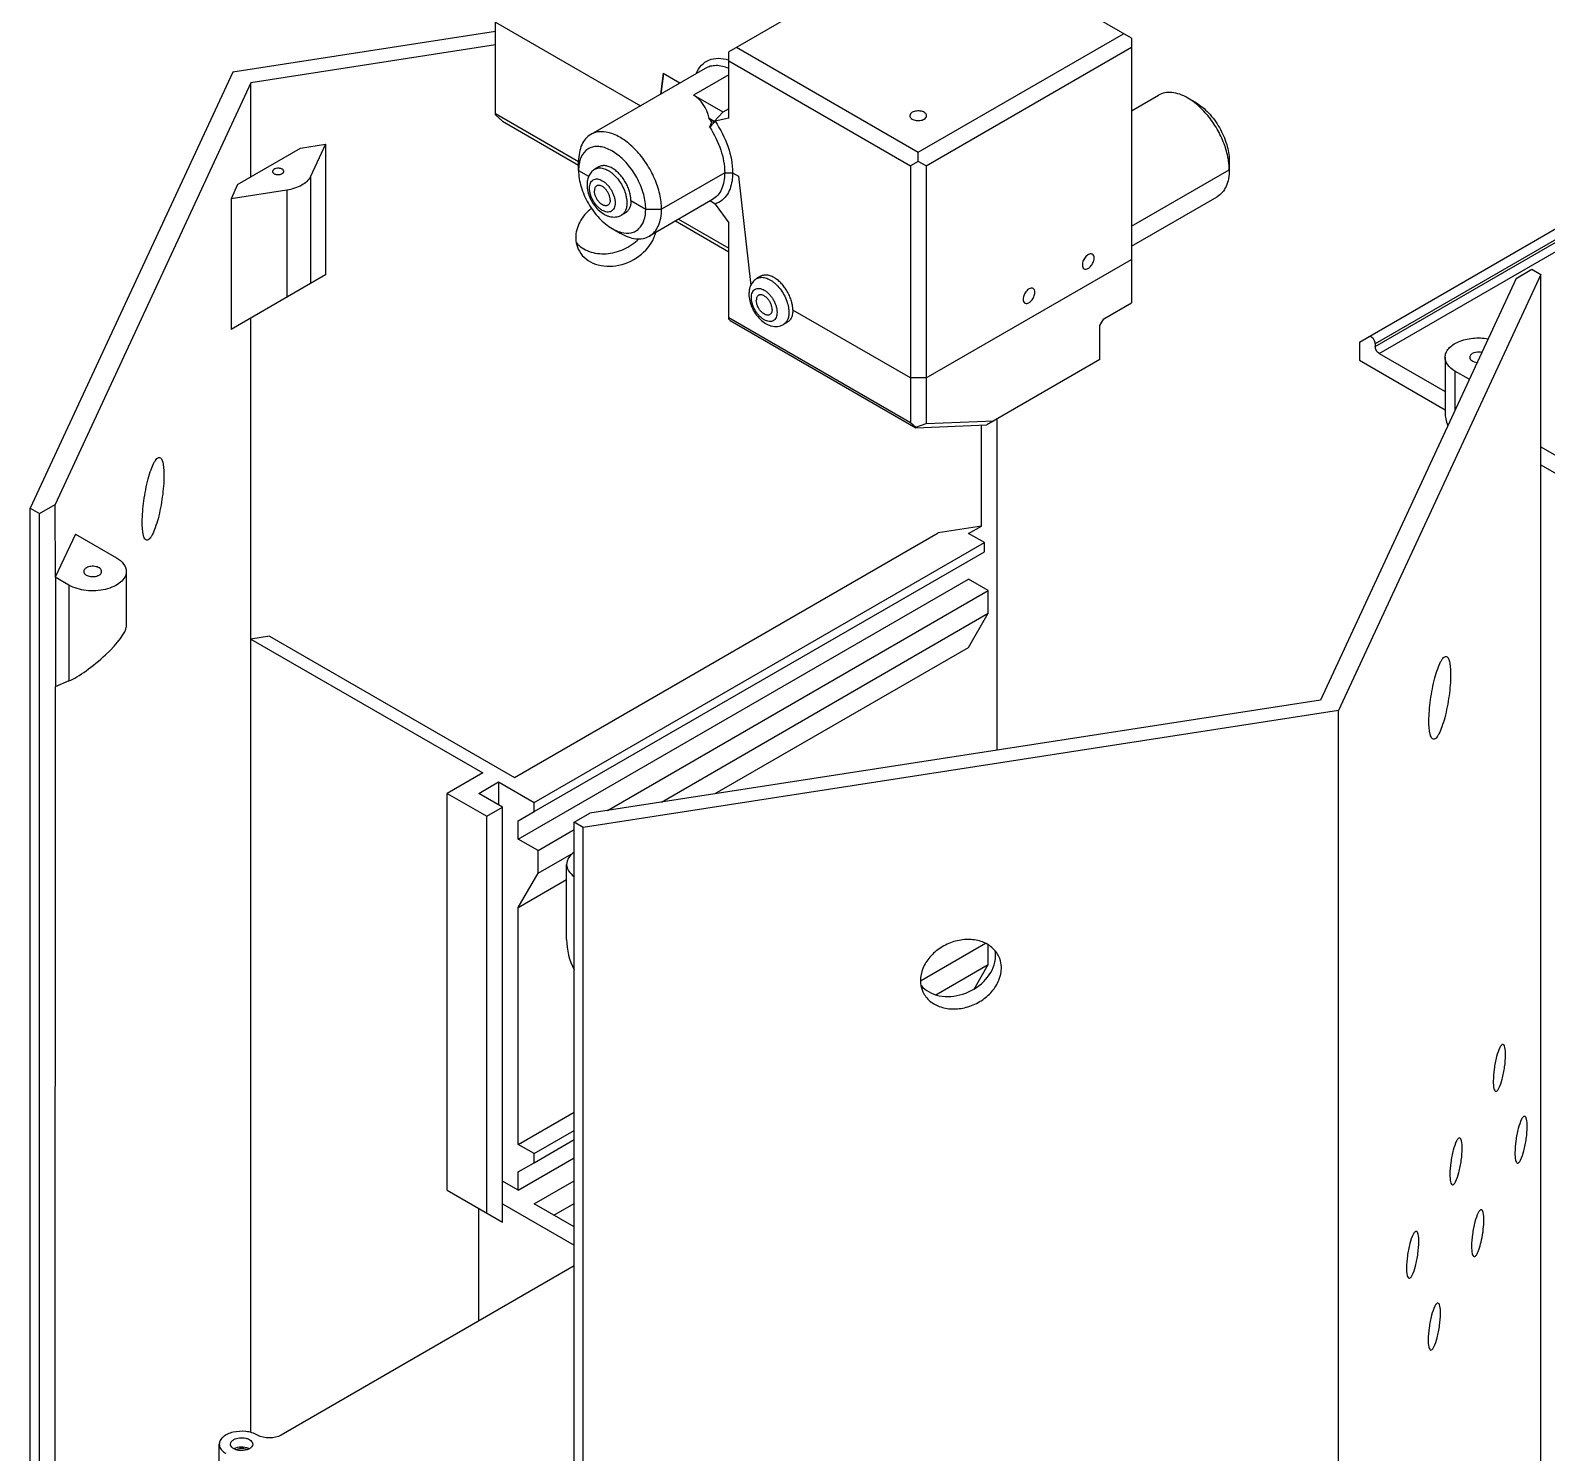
# Model space of a CAD drawing. Header units: millimetres. Extents: x 0 to 1189, y 0 to 841.
# Drawn here: x 380.5 to 652, y 285.2 to 539.9 of the extents above; entities that cross this region are included whole.
import ezdxf

# ---------------------------------------------------------------- set-up
doc = ezdxf.new("R2010")
doc.units = ezdxf.units.MM
doc.header["$LTSCALE"] = 65.395
doc.layers.get('0').update_dxf_attribs({"linetype": 'CONTINUOUS'})
doc.layers.add('AXIS', color=7, linetype='CONTINUOUS')
doc.layers.add('SURFACES', color=7, linetype='CONTINUOUS')

msp = doc.modelspace()

# ---------------------------------------------------------------- linework, layer by layer
at = {"color": 7, "linetype": 'Continuous'}
for p, q in [((577.63, 538.48), (492.78, 587.47)), ((463.79, 524.74), (463.79, 570.73)), ((463.79, 541.34), (489.71, 526.37)), ((516.12, 542.15), (505.51, 536.03)), ((463.79, 539.67), (416.72, 532.39)), ((539.45, 518.07), (576.22, 539.29)), ((577.63, 538.48), (577.63, 491.12)), ((463.79, 537.28), (419.98, 530.5)), ((505.51, 524.19), (505.51, 536.03)), ((506.92, 536.85), (539.45, 518.07)), ((540.87, 515.62), (577.63, 536.85)), ((416.72, 532.39), (380.48, 454.31)), ((501.32, 533.08), (480.81, 521.24)), ((493.77, 532.19), (493.28, 528.44)), ((493.84, 532.15), (493.36, 528.48)), ((493.77, 532.19), (496.78, 530.46)), ((505.51, 534.4), (538.04, 515.62)), ((419.98, 530.5), (384.94, 455)), ((419.98, 513.69), (419.98, 530.5)), ((504.52, 525.25), (499.22, 528.31)), ((577.63, 525.5), (582.45, 528.29)), ((589.12, 526.95), (587.7, 527.77)), ((463.79, 524.97), (478.63, 516.41)), ((463.79, 524.74), (465, 523.64)), ((502.91, 523.57), (502.02, 524.08)), ((502.91, 523.57), (504.49, 525.23)), ((505.51, 524.19), (503.08, 523.61)), ((505.51, 525.82), (504.49, 525.23)), ((465, 523.64), (478.64, 515.77)), ((502.48, 523.46), (502.91, 523.57)), ((417.6, 512.31), (428.86, 518.81)), ((428.86, 518.81), (433.32, 519.5)), ((433.32, 519.5), (430.64, 513.73)), ((433.32, 519.5), (433.32, 496.08)), ((478.64, 514.8), (478.64, 516.43)), ((539.45, 516.43), (538.04, 515.62)), ((539.45, 516.43), (539.45, 518.07)), ((540.87, 515.62), (539.45, 516.43)), ((595.13, 516.54), (595.13, 514.91)), ((478.64, 514.8), (480.44, 513.76)), ((504.8, 514.39), (493.49, 507.86)), ((504.8, 514.39), (506.22, 514.39)), ((506.22, 514.39), (507.24, 513.8)), ((507.24, 513.8), (509.46, 494.22)), ((538.04, 515.62), (538.04, 469.69)), ((540.87, 515.62), (540.87, 469.5)), ((577.63, 504.81), (595.13, 514.91)), ((417.6, 512.31), (416.41, 509.74)), ((426.4, 511.28), (416.41, 509.74)), ((416.41, 509.74), (416.41, 486.31)), ((488.01, 509.39), (490.66, 507.86)), ((490.66, 507.86), (493.49, 507.86)), ((502.63, 509.59), (491.31, 503.05)), ((502.42, 509.16), (502.15, 509.31)), ((502.42, 509.16), (502.15, 509.31)), ((503.08, 508.79), (502.42, 509.16)), ((503.08, 508.79), (505.51, 505.41)), ((577.63, 501.25), (592.95, 510.1)), ((495.99, 505.75), (505.51, 500.25)), ((496.54, 506.07), (505.51, 500.89)), ((505.51, 488.15), (505.51, 505.41)), ((484.65, 504.39), (486.06, 503.57)), ((618.45, 484.08), (653.73, 504.45)), ((540.87, 477.65), (577.63, 498.88)), ((430.64, 494.53), (416.41, 486.31)), ((433.32, 496.08), (430.64, 494.53)), ((538.04, 477.65), (517, 489.79)), ((572.69, 488.26), (577.63, 491.12)), ((419.98, 288.82), (419.98, 488.38)), ((505.51, 488.47), (538.04, 469.69)), ((505.77, 487.92), (505.51, 488.15)), ((505.77, 487.92), (539, 468.73)), ((571.98, 487.04), (572.69, 488.26)), ((571.98, 480.92), (571.98, 487.04)), ((618.45, 484.08), (618.45, 480.81)), ((621.28, 483.74), (621.28, 483.26)), ((571.98, 480.92), (551.73, 469.23)), ((621.98, 482.04), (633.78, 475.23)), ((638.1, 477.41), (635.54, 478.89)), ((540.87, 477.65), (538.04, 477.65)), ((538.04, 469.69), (539, 468.82)), ((540.87, 469.5), (553.03, 469.97)), ((553.58, 411.01), (553.58, 470.29)), ((539, 468.82), (540.87, 469.5)), ((539, 468.73), (551.73, 469.23)), ((539, 468.73), (539, 468.82)), ((550.75, 451.12), (550.75, 469.19)), ((650.94, 465.32), (708.52, 432.08)), ((380.48, 176.7), (380.48, 454.31)), ((380.48, 454.31), (382.12, 453.37)), ((382.12, 453.37), (384.94, 455)), ((382.12, 175.76), (382.12, 453.37)), ((384.96, 441.95), (384.94, 455)), ((550.75, 451.12), (543.02, 449.92)), ((548.46, 449.8), (550.75, 451.12)), ((388.54, 449.69), (384.95, 441.95)), ((388.54, 449.69), (395.89, 445.45)), ((467.14, 406.11), (543.02, 449.92)), ((470.68, 401.62), (551.29, 448.16)), ((551.29, 448.16), (548.46, 449.8)), ((470.68, 399.99), (551.29, 446.53)), ((397.65, 443), (397.65, 433.03)), ((387.4, 440.55), (384.95, 441.96)), ((384.96, 441.95), (384.96, 422.36)), ((467.85, 395.09), (548.46, 441.63)), ((551.99, 439.59), (548.46, 441.63)), ((483.8, 400.22), (551.99, 439.59)), ((493.46, 401.71), (551.99, 435.51)), ((548.46, 429.38), (551.99, 435.51)), ((423.33, 431.41), (419.98, 430.89)), ((419.98, 430.89), (461.48, 406.93)), ((423.33, 431.41), (467.14, 406.11)), ((503.12, 403.21), (548.46, 429.38)), ((384.94, 201.07), (384.96, 422.36)), ((387.4, 423.4), (384.95, 422.36)), ((461.48, 406.93), (455.12, 403.26)), ((460.78, 403.26), (464.31, 405.3)), ((464.31, 405.3), (464.31, 401.21)), ((464.31, 405.3), (470.68, 401.62)), ((455.12, 332.22), (455.12, 403.26)), ((455.12, 403.26), (462.19, 399.17)), ((465.02, 400.81), (460.78, 403.26)), ((462.19, 399.17), (465.02, 400.81)), ((462.19, 328.14), (462.19, 399.17)), ((465.02, 326.5), (465.02, 400.81)), ((467.85, 398.36), (470.68, 399.99)), ((470.68, 399.99), (470.68, 401.62)), ((467.85, 395.09), (467.85, 398.36)), ((471.38, 393.05), (477.84, 396.78)), ((471.38, 393.05), (467.85, 395.09)), ((471.38, 388.97), (471.38, 393.05)), ((471.38, 388.97), (477.72, 392.63)), ((467.85, 382.84), (471.38, 388.97)), ((467.85, 382.84), (476.5, 387.84)), ((467.85, 340.38), (467.85, 382.84)), ((539.87, 369.72), (551.48, 376.42)), ((542.58, 367.2), (551.99, 372.64)), ((549.45, 368.23), (551.99, 372.64)), ((467.85, 340.38), (477.84, 346.16)), ((470.68, 338.75), (477.84, 342.89)), ((470.68, 338.75), (467.85, 340.38)), ((470.68, 337.12), (477.84, 341.26)), ((467.85, 332.22), (477.84, 337.99)), ((467.85, 335.49), (470.68, 337.12)), ((470.68, 337.12), (470.68, 338.75)), ((467.85, 332.22), (467.85, 335.49)), ((455.12, 332.22), (465.02, 326.5)), ((467.85, 332.22), (465.02, 333.85)), ((470.68, 329.77), (477.84, 333.91)), ((460.78, 308.79), (460.78, 328.95)), ((465.02, 329.77), (477.84, 322.37)), ((477.84, 325.63), (470.68, 329.77)), ((474.21, 327.73), (477.84, 329.83))]:
    msp.add_line(p, q, dxfattribs=at)
at = {"color": 9, "linetype": 'Continuous'}
for p, q in [((505.51, 531.95), (499.22, 528.31)), ((430.64, 513.73), (430.64, 494.53)), ((426.4, 511.28), (426.4, 492.08)), ((653.73, 502.48), (621.28, 483.74)), ((621.28, 483.26), (653.73, 502)), ((621.98, 482.04), (653.73, 500.37)), ((387.4, 440.55), (387.4, 423.4))]:
    msp.add_line(p, q, dxfattribs=at)
at = {"color": 7, "linetype": 'Continuous'}
for centre, radius, start, end in [((488.12, 513.39), 17.54, 35.0669, 37.5587), ((11.03, 980.18), 671.25, 317.01952, 317.14191), ((483.69, 515.18), 5.02, 160.9363, 166.3895), ((582.41, 514.69), 12.73, 6.9359, 10.075), ((512.27, 492.91), 3.1, 153.0198, 158.8306)]:
    msp.add_arc(centre, radius, start, end, dxfattribs=at)
at = {"color": 9, "linetype": 'Continuous'}
msp.add_arc((481.15, 508.82), 6.16, 9.5792, 12.022, dxfattribs=at)
at = {"color": 7, "linetype": 'Continuous'}
for centre, major_axis, ratio, start_param, end_param in [((491.79, 515.45), (7.42, 12.86), 0.577349, -0.559311, 0.000004), ((494.01, 516.73), (9.7, 16.8), 0.239145, -1.082999, -1.025545), ((391.65, 428.3), (5.9, 5.06), 0.218381, -2.541249, -0.185054)]:
    msp.add_ellipse(centre, major_axis=major_axis, ratio=ratio, start_param=start_param, end_param=end_param, dxfattribs=at)
for points, knots in [([(499.69, 532.14), (499.91, 532.69), (500.51, 533.68), (501.94, 534.69), (503.7, 535), (504.9, 534.77), (505.51, 534.58)], [0, 0, 0, 0, 0.252073, 0.485692, 0.727488, 1, 1, 1, 1]), ([(505.51, 533.08), (504.8, 533.38), (503.68, 533.66), (502.23, 533.49), (501.6, 533.24), (501.32, 533.08)], [0, 0, 0, 0, 0.536194, 0.773597, 1, 1, 1, 1]), ([(587.7, 527.77), (587.24, 528.03), (586.33, 528.47), (584.92, 528.81), (583.6, 528.77), (582.8, 528.49), (582.45, 528.29)], [0, 0, 0, 0, 0.289801, 0.54905, 0.782229, 1, 1, 1, 1]), ([(589.36, 526.6), (589.22, 526.71), (588.7, 527.13), (588.14, 527.52), (587.7, 527.77)], [0, 0, 0, 0, 0.259169, 1, 1, 1, 1]), ([(589.12, 526.95), (589.97, 526.46), (591.59, 525.1), (593.47, 522.52), (594.76, 519.6), (595.13, 517.52), (595.13, 516.54)], [0, 0, 0, 0, 0.237219, 0.499999, 0.762775, 1, 1, 1, 1]), ([(538.39, 525.21), (538.27, 525.14), (538.05, 524.98), (537.95, 524.71), (537.95, 524.6)], [0, 0, 0, 0, 0.55085, 1, 1, 1, 1]), ([(537.95, 524.6), (537.95, 524.51), (538, 524.32), (538.21, 524.09), (538.51, 523.91), (539.02, 523.74), (539.73, 523.7), (540.28, 523.85), (540.51, 523.99)], [0, 0, 0, 0, 0.087154, 0.186892, 0.304593, 0.438739, 0.730144, 1, 1, 1, 1]), ([(540.95, 524.6), (540.95, 524.69), (540.9, 524.87), (540.69, 525.1), (540.39, 525.29), (539.88, 525.46), (539.18, 525.49), (538.62, 525.34), (538.39, 525.21)], [0, 0, 0, 0, 0.087154, 0.186892, 0.304593, 0.438739, 0.730144, 1, 1, 1, 1]), ([(540.51, 523.99), (540.64, 524.06), (540.85, 524.22), (540.95, 524.48), (540.95, 524.6)], [0, 0, 0, 0, 0.55085, 1, 1, 1, 1]), ([(594.94, 516.92), (594.78, 517.83), (594.26, 519.66), (593.02, 522.26), (591.39, 524.63), (590.06, 526), (589.36, 526.6)], [0, 0, 0, 0, 0.243449, 0.500002, 0.756549, 1, 1, 1, 1]), ([(480.81, 521.24), (480.47, 521.04), (479.82, 520.49), (479.13, 519.37), (478.72, 517.98), (478.64, 516.97), (478.64, 516.43)], [0, 0, 0, 0, 0.217777, 0.450936, 0.710228, 1, 1, 1, 1]), ([(493.49, 507.86), (493.49, 508.76), (493.24, 510.64), (492.3, 513.42), (490.86, 516.08), (489.02, 518.43), (486.94, 520.27), (484.78, 521.46), (482.94, 521.82), (481.64, 521.63), (481.07, 521.39), (480.81, 521.24)], [0, 0, 0, 0, 0.128745, 0.27039, 0.417611, 0.56202, 0.695749, 0.813066, 0.912473, 0.957122, 1, 1, 1, 1]), ([(502.11, 522.56), (502.94, 521.29), (504.23, 518.66), (504.8, 515.77), (504.8, 514.39)], [0, 0, 0, 0, 0.525214, 1, 1, 1, 1]), ([(503.08, 523.61), (504.05, 522.18), (505.54, 519.23), (506.22, 515.95), (506.22, 514.39)], [0, 0, 0, 0, 0.52496, 1, 1, 1, 1]), ([(490.66, 507.86), (490.66, 508.74), (490.37, 510.59), (489.31, 513.24), (487.72, 515.69), (485.78, 517.63), (483.96, 518.72), (482.53, 519.09), (481.56, 519.11), (480.67, 518.88), (479.64, 518.23), (479.15, 517.4), (478.95, 516.82)], [0, 0, 0, 0, 0.136385, 0.287267, 0.441038, 0.585304, 0.710277, 0.764464, 0.813622, 0.859352, 0.904075, 1, 1, 1, 1]), ([(478.81, 516.36), (478.79, 516.24), (478.68, 515.73), (478.64, 515.2), (478.64, 514.8)], [0, 0, 0, 0, 0.237984, 1, 1, 1, 1]), ([(595.13, 514.91), (595.13, 515.01), (595.12, 515.46), (595.09, 515.9), (595.05, 516.23)], [0, 0, 0, 0, 0.243262, 1, 1, 1, 1]), ([(425.56, 515.04), (425.4, 515.13), (425.02, 515.22), (424.41, 515.22), (423.85, 514.9), (423.85, 514.63)], [0, 0, 0, 0, 0.277753, 0.577544, 1, 1, 1, 1]), ([(423.85, 514.63), (423.85, 514.59), (423.88, 514.42), (424.03, 514.29), (424.14, 514.22)], [0, 0, 0, 0, 0.220866, 1, 1, 1, 1]), ([(424.14, 514.22), (424.3, 514.13), (424.67, 514.04), (425.29, 514.04), (425.85, 514.36), (425.85, 514.63)], [0, 0, 0, 0, 0.277753, 0.577544, 1, 1, 1, 1]), ([(425.85, 514.63), (425.85, 514.67), (425.82, 514.84), (425.67, 514.97), (425.56, 515.04)], [0, 0, 0, 0, 0.220866, 1, 1, 1, 1]), ([(430.64, 513.73), (430.34, 513.07), (428.97, 511.9), (427.34, 511.43), (426.4, 511.28)], [0, 0, 0, 0, 0.436477, 1, 1, 1, 1]), ([(478.64, 514.8), (478.64, 513.81), (479.01, 511.74), (480.3, 508.82), (482.18, 506.24), (483.8, 504.88), (484.65, 504.39)], [0, 0, 0, 0, 0.237231, 0.500002, 0.762784, 1, 1, 1, 1]), ([(481.57, 515.04), (481.45, 514.97), (481.23, 514.81), (480.93, 514.53), (480.68, 514.21), (480.41, 513.74), (480.2, 513.08), (480.15, 512.53), (480.15, 512.25)], [0, 0, 0, 0, 0.123948, 0.247796, 0.371548, 0.495373, 0.744437, 1, 1, 1, 1]), ([(504.8, 514.39), (504.8, 513.86), (504.72, 512.85), (504.31, 511.46), (503.62, 510.33), (502.97, 509.79), (502.63, 509.59)], [0, 0, 0, 0, 0.289764, 0.549031, 0.782147, 1, 1, 1, 1]), ([(506.22, 514.39), (506.22, 514.02), (506.15, 512.7), (505.78, 511.37), (505.28, 510.56)], [0, 0, 0, 0, 0.277357, 1, 1, 1, 1]), ([(595.13, 514.91), (595.13, 514.37), (595.05, 513.36), (594.64, 511.97), (593.95, 510.84), (593.3, 510.3), (592.95, 510.1)], [0, 0, 0, 0, 0.289805, 0.549049, 0.782232, 1, 1, 1, 1]), ([(480.15, 512.25), (480.15, 511.85), (480.25, 511.02), (480.67, 509.83), (481.3, 508.72), (482.11, 507.75), (482.92, 507.11), (483.61, 506.74), (484.15, 506.55), (484.71, 506.45), (485.27, 506.45), (485.82, 506.56), (486.16, 506.72), (486.32, 506.81)], [0, 0, 0, 0, 0.125112, 0.256737, 0.391183, 0.523224, 0.648938, 0.709286, 0.768293, 0.826469, 0.884305, 0.942125, 1, 1, 1, 1]), ([(505.28, 510.56), (505.02, 510.14), (504.39, 509.4), (503.53, 508.94), (503.08, 508.79)], [0, 0, 0, 0, 0.508909, 1, 1, 1, 1]), ([(486.32, 503.7), (486.89, 503.56), (487.77, 503.5), (488.83, 503.89), (489.73, 504.54), (490.51, 505.91), (490.66, 507.18), (490.66, 507.86)], [0, 0, 0, 0, 0.246008, 0.358612, 0.47051, 0.711616, 1, 1, 1, 1]), ([(491.31, 503.05), (491.66, 503.25), (492.31, 503.8), (493, 504.93), (493.41, 506.32), (493.49, 507.33), (493.49, 507.86)], [0, 0, 0, 0, 0.217777, 0.450936, 0.710228, 1, 1, 1, 1]), ([(484.65, 504.39), (484.79, 504.31), (485.32, 504.02), (485.89, 503.8), (486.32, 503.7)], [0, 0, 0, 0, 0.26502, 1, 1, 1, 1]), ([(486.06, 503.57), (486.53, 503.31), (487.44, 502.87), (488.85, 502.53), (490.17, 502.56), (490.97, 502.85), (491.31, 503.05)], [0, 0, 0, 0, 0.289801, 0.54905, 0.782229, 1, 1, 1, 1]), ([(570.64, 499.79), (570.56, 499.83), (570.37, 499.88), (570.07, 499.82), (569.76, 499.65), (569.35, 499.29), (568.97, 498.7), (568.83, 498.14), (568.83, 497.88)], [0, 0, 0, 0, 0.087155, 0.186893, 0.304595, 0.43874, 0.730144, 1, 1, 1, 1]), ([(570.95, 499.1), (570.95, 499.24), (570.91, 499.51), (570.74, 499.73), (570.64, 499.79)], [0, 0, 0, 0, 0.550849, 1, 1, 1, 1]), ([(568.83, 497.88), (568.83, 497.73), (568.86, 497.47), (569.04, 497.25), (569.14, 497.19)], [0, 0, 0, 0, 0.550849, 1, 1, 1, 1]), ([(569.14, 497.19), (569.21, 497.14), (569.4, 497.1), (569.7, 497.16), (570.01, 497.33), (570.42, 497.69), (570.8, 498.28), (570.95, 498.83), (570.95, 499.1)], [0, 0, 0, 0, 0.087155, 0.186893, 0.304595, 0.43874, 0.730144, 1, 1, 1, 1]), ([(510.56, 495.44), (510.33, 495.31), (509.92, 494.98), (509.62, 494.54), (509.51, 494.31)], [0, 0, 0, 0, 0.500152, 1, 1, 1, 1]), ([(509.38, 494.03), (509.29, 493.81), (509.17, 493.36), (509.14, 492.89), (509.14, 492.65)], [0, 0, 0, 0, 0.49401, 1, 1, 1, 1]), ([(509.14, 492.65), (509.14, 492.25), (509.24, 491.43), (509.66, 490.24), (510.29, 489.12), (511.1, 488.15), (511.91, 487.51), (512.6, 487.14), (513.14, 486.95), (513.7, 486.85), (514.26, 486.86), (514.81, 486.97), (515.15, 487.12), (515.31, 487.21)], [0, 0, 0, 0, 0.125112, 0.256737, 0.391183, 0.523224, 0.648938, 0.709286, 0.768293, 0.826469, 0.884305, 0.942125, 1, 1, 1, 1]), ([(560.03, 493.66), (559.95, 493.71), (559.77, 493.75), (559.46, 493.69), (559.15, 493.52), (558.75, 493.16), (558.37, 492.57), (558.22, 492.02), (558.22, 491.75)], [0, 0, 0, 0, 0.087155, 0.186893, 0.304595, 0.43874, 0.730144, 1, 1, 1, 1]), ([(558.22, 491.75), (558.22, 491.61), (558.25, 491.34), (558.43, 491.12), (558.53, 491.06)], [0, 0, 0, 0, 0.550849, 1, 1, 1, 1]), ([(558.53, 491.06), (558.61, 491.02), (558.79, 490.97), (559.1, 491.03), (559.41, 491.2), (559.81, 491.56), (560.19, 492.15), (560.34, 492.71), (560.34, 492.98)], [0, 0, 0, 0, 0.087155, 0.186893, 0.304595, 0.43874, 0.730144, 1, 1, 1, 1]), ([(560.34, 492.98), (560.34, 493.12), (560.31, 493.39), (560.13, 493.6), (560.03, 493.66)], [0, 0, 0, 0, 0.550849, 1, 1, 1, 1]), ([(621.28, 483.74), (621.28, 483.92), (621.17, 484.3), (620.86, 484.82), (620.31, 485.15), (620.07, 485.02)], [0, 0, 0, 0, 0.277659, 0.577358, 1, 1, 1, 1]), ([(621.98, 482.04), (621.77, 482.16), (621.44, 482.54), (621.28, 483.02), (621.28, 483.26)], [0, 0, 0, 0, 0.499999, 1, 1, 1, 1]), ([(395.89, 445.45), (396.38, 445.16), (397.24, 444.51), (397.65, 443.46), (397.64, 442.99)], [0, 0, 0, 0, 0.55085, 1, 1, 1, 1]), ([(397.64, 442.99), (397.64, 442.65), (397.44, 441.9), (396.62, 440.97), (395.41, 440.24), (393.35, 439.55), (390.55, 439.41), (388.33, 440.01), (387.4, 440.55)], [0, 0, 0, 0, 0.087154, 0.186892, 0.304593, 0.438739, 0.730144, 1, 1, 1, 1]), ([(390.05, 443), (390.04, 442.8), (390.33, 442.37), (390.92, 442.15), (391.49, 442.06), (392.09, 442.08), (392.53, 442.2), (392.78, 442.34)], [0, 0, 0, 0, 0.18331, 0.434645, 0.580228, 0.728633, 1, 1, 1, 1]), ([(390.51, 443.65), (390.44, 443.61), (390.22, 443.46), (390.05, 443.19), (390.05, 443)], [0, 0, 0, 0, 0.294485, 1, 1, 1, 1]), ([(393.25, 442.99), (393.25, 443.19), (392.96, 443.63), (392.37, 443.84), (391.8, 443.93), (391.2, 443.91), (390.76, 443.79), (390.51, 443.65)], [0, 0, 0, 0, 0.18331, 0.434645, 0.580228, 0.728633, 1, 1, 1, 1]), ([(392.78, 442.34), (392.85, 442.38), (393.07, 442.53), (393.24, 442.8), (393.25, 442.99)], [0, 0, 0, 0, 0.294485, 1, 1, 1, 1])]:
    msp.add_open_spline(points, degree=3, knots=knots, dxfattribs=at)
at = {"color": 9, "linetype": 'Continuous'}
for points, knots in [([(480.58, 511.64), (480.58, 511.8), (480.61, 512.11), (480.74, 512.54), (480.95, 512.89), (481.25, 513.14), (481.61, 513.28), (482.02, 513.29), (482.46, 513.18), (482.9, 512.97), (483.35, 512.65), (483.78, 512.25), (484.17, 511.78), (484.52, 511.25), (484.8, 510.69), (485.01, 510.11), (485.15, 509.54), (485.18, 509.16), (485.18, 508.98)], [0, 0, 0, 0, 0.060381, 0.114394, 0.162977, 0.20835, 0.253722, 0.302305, 0.356319, 0.416698, 0.483284, 0.55513, 0.630755, 0.708348, 0.785942, 0.861567, 0.933411, 1, 1, 1, 1]), ([(481.57, 515.04), (481.67, 515.1), (481.9, 515.19), (482.27, 515.26), (482.66, 515.26), (483.24, 515.15), (483.82, 514.89), (484.38, 514.53), (484.96, 514.06), (485.64, 513.34), (486.32, 512.34), (486.86, 511.25), (487.1, 510.48), (487.18, 510.1)], [0, 0, 0, 0, 0.04294, 0.087279, 0.134207, 0.18457, 0.296952, 0.35923, 0.425095, 0.565265, 0.712127, 0.859206, 1, 1, 1, 1]), ([(485.18, 508.98), (485.18, 508.82), (485.16, 508.5), (485.03, 508.07), (484.82, 507.73), (484.52, 507.48), (484.15, 507.34), (483.74, 507.33), (483.31, 507.44), (482.86, 507.65), (482.41, 507.96), (481.99, 508.36), (481.59, 508.84), (481.25, 509.37), (480.96, 509.93), (480.75, 510.51), (480.62, 511.08), (480.58, 511.45), (480.58, 511.64)], [0, 0, 0, 0, 0.060381, 0.114394, 0.162977, 0.20835, 0.253722, 0.302305, 0.356319, 0.416698, 0.483284, 0.55513, 0.630755, 0.708348, 0.785942, 0.861567, 0.933411, 1, 1, 1, 1]), ([(487.3, 508.98), (487.3, 508.74), (487.27, 508.28), (487.08, 507.66), (486.81, 507.22), (486.55, 506.96), (486.4, 506.85), (486.32, 506.81)], [0, 0, 0, 0, 0.289587, 0.548633, 0.781635, 0.891837, 1, 1, 1, 1]), ([(487.23, 509.84), (487.24, 509.77), (487.28, 509.48), (487.3, 509.2), (487.3, 508.98)], [0, 0, 0, 0, 0.258755, 1, 1, 1, 1]), ([(510.56, 495.44), (510.67, 495.5), (510.9, 495.6), (511.28, 495.67), (511.69, 495.66), (512.12, 495.57), (512.56, 495.41), (513.01, 495.17), (513.46, 494.87), (514.05, 494.37), (514.74, 493.61), (515.42, 492.56), (515.94, 491.43), (516.15, 490.64), (516.22, 490.25)], [0, 0, 0, 0, 0.042851, 0.087179, 0.134224, 0.184855, 0.23954, 0.298395, 0.361243, 0.427678, 0.56873, 0.715717, 0.861729, 1, 1, 1, 1]), ([(509.58, 492.04), (509.58, 492.2), (509.6, 492.52), (509.73, 492.95), (509.94, 493.3), (510.24, 493.55), (510.6, 493.68), (511.01, 493.69), (511.45, 493.58), (511.9, 493.37), (512.34, 493.06), (512.77, 492.66), (513.16, 492.19), (513.51, 491.66), (513.79, 491.09), (514.01, 490.52), (514.14, 489.95), (514.17, 489.57), (514.17, 489.39)], [0, 0, 0, 0, 0.060381, 0.114394, 0.162977, 0.20835, 0.253722, 0.302305, 0.356319, 0.416698, 0.483284, 0.55513, 0.630755, 0.708348, 0.785942, 0.861567, 0.933411, 1, 1, 1, 1]), ([(514.17, 489.39), (514.17, 489.22), (514.15, 488.91), (514.02, 488.48), (513.81, 488.13), (513.51, 487.88), (513.15, 487.75), (512.74, 487.74), (512.3, 487.84), (511.85, 488.06), (511.41, 488.37), (510.98, 488.77), (510.58, 489.24), (510.24, 489.77), (509.95, 490.33), (509.74, 490.91), (509.61, 491.48), (509.58, 491.86), (509.58, 492.04)], [0, 0, 0, 0, 0.060381, 0.114394, 0.162977, 0.20835, 0.253722, 0.302305, 0.356319, 0.416698, 0.483284, 0.55513, 0.630755, 0.708348, 0.785942, 0.861567, 0.933411, 1, 1, 1, 1]), ([(516.29, 489.39), (516.29, 489.15), (516.26, 488.69), (516.07, 488.06), (515.81, 487.63), (515.54, 487.36), (515.39, 487.26), (515.31, 487.21)], [0, 0, 0, 0, 0.289587, 0.548633, 0.781635, 0.891837, 1, 1, 1, 1]), ([(516.22, 490.25), (516.23, 490.17), (516.27, 489.89), (516.29, 489.6), (516.29, 489.39)], [0, 0, 0, 0, 0.258755, 1, 1, 1, 1])]:
    msp.add_open_spline(points, degree=3, knots=knots, dxfattribs=at)
at = {"layer": 'AXIS', "color": 7, "linetype": 'Continuous'}
for p, q in [((482.28, 515.44), (481.57, 515.04)), ((487.03, 507.22), (486.32, 506.81)), ((511.27, 495.85), (510.56, 495.44)), ((516.02, 487.62), (515.31, 487.21)), ((477.84, 318.65), (425.38, 288.36)), ((414.31, 270.4), (414.31, 286.73))]:
    msp.add_line(p, q, dxfattribs=at)
for centre, radius, start, end in [((479.94, 508.61), 8.18, 26.1804, 28.9628), ((481.72, 509.2), 6.3, 11.1514, 12.8076), ((483.22, 509.38), 4.79, 2.0435, 2.3189), ((483.42, 509.39), 4.59, 0.0057, 2.0598), ((508.9, 489), 8.21, 27.5741, 30.347), ((510.39, 489.53), 6.64, 13.3131, 14.4081), ((512.21, 489.79), 4.79, 2.0435, 2.3189), ((512.41, 489.79), 4.59, 0.0057, 2.0598), ((548.38, 374.24), 4.92, 6.6769, 9.9498), ((548.26, 374.23), 5.04, 359.9862, 6.6614), ((418.31, 283.42), 2.54, 81.222, 98.778)]:
    msp.add_arc(centre, radius, start, end, dxfattribs=at)
for points, knots in [([(484.81, 515.11), (484.59, 515.25), (484.15, 515.48), (483.47, 515.67), (482.92, 515.67), (482.53, 515.57), (482.36, 515.49), (482.28, 515.44)], [0, 0, 0, 0, 0.292209, 0.552271, 0.784188, 0.893224, 1, 1, 1, 1]), ([(487.1, 512.57), (486.95, 512.84), (486.63, 513.35), (486.08, 514.04), (485.48, 514.64), (485.04, 514.97), (484.81, 515.11)], [0, 0, 0, 0, 0.263873, 0.522364, 0.769439, 1, 1, 1, 1]), ([(481.88, 512.04), (481.82, 512), (481.69, 511.9), (481.56, 511.68), (481.48, 511.42), (481.47, 511.23), (481.47, 511.13)], [0, 0, 0, 0, 0.217772, 0.450957, 0.710193, 1, 1, 1, 1]), ([(483.88, 508.58), (483.83, 508.55), (483.72, 508.5), (483.55, 508.48), (483.35, 508.49), (483.07, 508.57), (482.71, 508.76), (482.32, 509.11), (481.97, 509.56), (481.69, 510.07), (481.52, 510.6), (481.47, 510.95), (481.47, 511.13)], [0, 0, 0, 0, 0.04286, 0.087489, 0.135322, 0.187285, 0.304548, 0.438219, 0.582566, 0.729723, 0.871317, 1, 1, 1, 1]), ([(484.3, 509.49), (484.3, 509.66), (484.25, 510.02), (484.07, 510.55), (483.8, 511.06), (483.45, 511.51), (483.05, 511.86), (482.69, 512.05), (482.41, 512.13), (482.22, 512.14), (482.04, 512.12), (481.93, 512.07), (481.88, 512.04)], [0, 0, 0, 0, 0.128683, 0.270277, 0.417434, 0.561781, 0.695452, 0.812715, 0.864678, 0.912511, 0.95714, 1, 1, 1, 1]), ([(487.87, 510.59), (487.8, 510.87), (487.64, 511.42), (487.41, 511.96), (487.28, 512.22)], [0, 0, 0, 0, 0.490471, 1, 1, 1, 1]), ([(488.01, 509.58), (488, 509.65), (487.99, 509.93), (487.94, 510.21), (487.9, 510.42)], [0, 0, 0, 0, 0.24204, 1, 1, 1, 1]), ([(480.93, 508.03), (480.1, 507.35), (478.71, 505.78), (478.12, 503.72), (478.12, 502.75)], [0, 0, 0, 0, 0.525426, 1, 1, 1, 1]), ([(484.3, 509.49), (484.3, 509.39), (484.28, 509.2), (484.2, 508.93), (484.07, 508.72), (483.95, 508.62), (483.88, 508.58)], [0, 0, 0, 0, 0.289807, 0.549043, 0.782228, 1, 1, 1, 1]), ([(488.01, 509.39), (488.01, 509.15), (487.97, 508.69), (487.79, 508.06), (487.52, 507.63), (487.25, 507.37), (487.1, 507.26), (487.03, 507.22)], [0, 0, 0, 0, 0.289585, 0.548634, 0.781635, 0.891837, 1, 1, 1, 1]), ([(478.12, 502.75), (478.12, 502.58), (478.16, 501.88), (478.35, 501.19), (478.56, 500.72)], [0, 0, 0, 0, 0.254109, 1, 1, 1, 1]), ([(478.24, 501.85), (478.84, 501.16), (480.55, 500.05), (483.65, 499.71), (486.82, 500.53), (488.67, 501.79), (489.45, 502.56)], [0, 0, 0, 0, 0.222658, 0.469505, 0.734483, 1, 1, 1, 1]), ([(478.56, 500.72), (478.82, 500.17), (479.56, 499.15), (481.2, 498.11), (483.19, 497.6), (486.11, 497.68), (489.59, 499.11), (491.58, 501.44), (492.13, 502.74)], [0, 0, 0, 0, 0.108416, 0.22225, 0.344432, 0.474691, 0.74448, 1, 1, 1, 1]), ([(513.8, 495.52), (513.58, 495.65), (513.14, 495.89), (512.46, 496.08), (511.91, 496.08), (511.53, 495.98), (511.35, 495.9), (511.27, 495.85)], [0, 0, 0, 0, 0.292209, 0.552271, 0.784188, 0.893224, 1, 1, 1, 1]), ([(515.99, 493.15), (515.85, 493.4), (515.54, 493.87), (515, 494.51), (514.43, 495.07), (514.01, 495.38), (513.8, 495.52)], [0, 0, 0, 0, 0.264245, 0.522407, 0.769155, 1, 1, 1, 1]), ([(510.87, 492.45), (510.81, 492.41), (510.68, 492.3), (510.55, 492.09), (510.48, 491.82), (510.46, 491.63), (510.46, 491.53)], [0, 0, 0, 0, 0.217772, 0.450957, 0.710193, 1, 1, 1, 1]), ([(512.87, 488.98), (512.82, 488.95), (512.72, 488.91), (512.54, 488.88), (512.34, 488.9), (512.06, 488.97), (511.71, 489.17), (511.31, 489.52), (510.96, 489.96), (510.69, 490.47), (510.51, 491), (510.46, 491.36), (510.46, 491.53)], [0, 0, 0, 0, 0.04286, 0.087489, 0.135322, 0.187285, 0.304548, 0.438219, 0.582566, 0.729723, 0.871317, 1, 1, 1, 1]), ([(513.29, 489.9), (513.29, 490.07), (513.24, 490.43), (513.06, 490.96), (512.79, 491.46), (512.44, 491.91), (512.04, 492.26), (511.68, 492.46), (511.4, 492.53), (511.21, 492.55), (511.03, 492.52), (510.92, 492.47), (510.87, 492.45)], [0, 0, 0, 0, 0.128683, 0.270277, 0.417434, 0.561781, 0.695452, 0.812715, 0.864678, 0.912511, 0.95714, 1, 1, 1, 1]), ([(516.81, 491.18), (516.74, 491.45), (516.56, 492.01), (516.32, 492.54), (516.18, 492.8)], [0, 0, 0, 0, 0.491783, 1, 1, 1, 1]), ([(513.29, 489.9), (513.29, 489.8), (513.27, 489.6), (513.19, 489.34), (513.06, 489.12), (512.94, 489.02), (512.87, 488.98)], [0, 0, 0, 0, 0.289807, 0.549043, 0.782228, 1, 1, 1, 1]), ([(517, 489.79), (517, 489.55), (516.96, 489.1), (516.78, 488.47), (516.51, 488.03), (516.24, 487.77), (516.09, 487.67), (516.02, 487.62)], [0, 0, 0, 0, 0.289585, 0.548634, 0.781635, 0.891837, 1, 1, 1, 1]), ([(517, 489.98), (516.99, 490.07), (516.97, 490.43), (516.91, 490.79), (516.84, 491.06)], [0, 0, 0, 0, 0.240263, 1, 1, 1, 1]), ([(400.52, 451.83), (400.52, 453.11), (400.75, 455.72), (401.35, 458.85), (402.03, 461.11), (402.47, 462.21), (402.86, 462.87), (403.14, 463.24), (403.44, 463.45), (403.61, 463.42)], [0, 0, 0, 0, 0.310808, 0.635531, 0.774092, 0.883589, 0.925413, 0.958197, 1, 1, 1, 1]), ([(403.61, 463.42), (403.75, 463.4), (404.04, 463.1), (404.23, 462.41), (404.38, 461.41), (404.4, 460.63), (404.4, 460.19)], [0, 0, 0, 0, 0.122261, 0.324572, 0.620348, 1, 1, 1, 1]), ([(404.4, 460.19), (404.4, 458.92), (404.17, 456.31), (403.58, 453.17), (402.9, 450.92), (402.45, 449.81), (402.07, 449.15), (401.79, 448.78), (401.49, 448.57), (401.32, 448.6)], [0, 0, 0, 0, 0.310808, 0.635531, 0.774092, 0.883589, 0.925413, 0.958197, 1, 1, 1, 1]), ([(401.32, 448.6), (401.18, 448.62), (400.88, 448.93), (400.69, 449.61), (400.54, 450.61), (400.52, 451.39), (400.52, 451.83)], [0, 0, 0, 0, 0.122261, 0.324572, 0.620348, 1, 1, 1, 1]), ([(630.88, 416.19), (630.88, 417.47), (631.11, 420.08), (631.71, 423.21), (632.39, 425.47), (632.83, 426.58), (633.22, 427.24), (633.5, 427.61), (633.8, 427.81), (633.97, 427.79)], [0, 0, 0, 0, 0.310808, 0.635531, 0.774092, 0.883589, 0.925413, 0.958197, 1, 1, 1, 1]), ([(633.97, 427.79), (634.11, 427.77), (634.4, 427.46), (634.6, 426.78), (634.74, 425.77), (634.77, 424.99), (634.77, 424.56)], [0, 0, 0, 0, 0.122261, 0.324572, 0.620348, 1, 1, 1, 1]), ([(634.77, 424.56), (634.77, 423.28), (634.53, 420.67), (633.94, 417.54), (633.26, 415.28), (632.82, 414.17), (632.43, 413.51), (632.15, 413.14), (631.85, 412.94), (631.68, 412.96)], [0, 0, 0, 0, 0.310808, 0.635531, 0.774092, 0.883589, 0.925413, 0.958197, 1, 1, 1, 1]), ([(631.68, 412.96), (631.54, 412.98), (631.25, 413.29), (631.05, 413.97), (630.9, 414.98), (630.88, 415.76), (630.88, 416.19)], [0, 0, 0, 0, 0.122261, 0.324572, 0.620348, 1, 1, 1, 1]), ([(553.89, 374.04), (553.6, 374.66), (552.69, 375.83), (550.68, 376.89), (548.29, 377.23), (545.77, 376.82), (543.42, 375.73), (541.48, 374.07), (540.18, 372.03), (539.85, 370.49), (539.85, 369.76)], [0, 0, 0, 0, 0.109285, 0.225529, 0.351668, 0.485916, 0.623243, 0.757523, 0.883699, 1, 1, 1, 1]), ([(539.96, 368.85), (540.36, 368.4), (541.37, 367.6), (543.91, 366.69), (547.58, 367.01), (551.31, 369.21), (552.88, 371.74), (553.17, 373.04)], [0, 0, 0, 0, 0.111117, 0.229856, 0.488003, 0.755335, 1, 1, 1, 1]), ([(540.29, 367.72), (540.58, 367.09), (541.49, 365.93), (543.5, 364.86), (545.9, 364.53), (548.41, 364.94), (550.77, 366.03), (552.7, 367.68), (554, 369.72), (554.34, 371.26), (554.34, 372)], [0, 0, 0, 0, 0.109285, 0.225529, 0.351668, 0.485916, 0.623243, 0.757523, 0.883699, 1, 1, 1, 1]), ([(554.34, 372), (554.34, 372.18), (554.3, 372.87), (554.11, 373.56), (553.89, 374.04)], [0, 0, 0, 0, 0.254109, 1, 1, 1, 1]), ([(539.85, 369.76), (539.85, 369.58), (539.88, 368.88), (540.07, 368.19), (540.29, 367.72)], [0, 0, 0, 0, 0.254109, 1, 1, 1, 1]), ([(644.15, 358.3), (644.06, 358.31), (643.8, 358.13), (643.39, 357.41), (642.91, 355.95), (642.53, 353.93), (642.4, 352.45), (642.4, 351.73)], [0, 0, 0, 0, 0.041763, 0.11613, 0.363934, 0.688881, 1, 1, 1, 1]), ([(642.85, 349.9), (642.95, 349.88), (643.21, 350.06), (643.61, 350.79), (644.09, 352.25), (644.47, 354.26), (644.6, 355.74), (644.6, 356.47)], [0, 0, 0, 0, 0.041763, 0.11613, 0.363934, 0.688881, 1, 1, 1, 1]), ([(644.6, 356.47), (644.6, 356.91), (644.57, 357.49), (644.4, 358.11), (644.23, 358.29), (644.15, 358.3)], [0, 0, 0, 0, 0.674913, 0.87755, 1, 1, 1, 1]), ([(642.4, 351.73), (642.4, 351.29), (642.43, 350.71), (642.61, 350.08), (642.77, 349.91), (642.85, 349.9)], [0, 0, 0, 0, 0.674913, 0.87755, 1, 1, 1, 1]), ([(648.03, 345.45), (647.94, 345.47), (647.68, 345.29), (647.27, 344.56), (646.8, 343.1), (646.41, 341.09), (646.28, 339.6), (646.28, 338.88)], [0, 0, 0, 0, 0.041763, 0.11613, 0.363934, 0.688881, 1, 1, 1, 1]), ([(648.48, 343.62), (648.48, 344.06), (648.45, 344.64), (648.28, 345.26), (648.11, 345.44), (648.03, 345.45)], [0, 0, 0, 0, 0.674913, 0.87755, 1, 1, 1, 1]), ([(646.73, 337.05), (646.83, 337.03), (647.09, 337.21), (647.49, 337.94), (647.97, 339.4), (648.35, 341.41), (648.48, 342.9), (648.48, 343.62)], [0, 0, 0, 0, 0.041763, 0.11613, 0.363934, 0.688881, 1, 1, 1, 1]), ([(636.39, 341.57), (636.29, 341.58), (636.03, 341.4), (635.63, 340.68), (635.15, 339.22), (634.77, 337.2), (634.64, 335.72), (634.64, 335)], [0, 0, 0, 0, 0.041763, 0.11613, 0.363934, 0.688881, 1, 1, 1, 1]), ([(635.09, 333.17), (635.18, 333.15), (635.44, 333.33), (635.85, 334.06), (636.32, 335.52), (636.71, 337.53), (636.84, 339.01), (636.84, 339.74)], [0, 0, 0, 0, 0.041763, 0.11613, 0.363934, 0.688881, 1, 1, 1, 1]), ([(636.84, 339.74), (636.84, 340.18), (636.81, 340.76), (636.63, 341.38), (636.47, 341.56), (636.39, 341.57)], [0, 0, 0, 0, 0.674913, 0.87755, 1, 1, 1, 1]), ([(646.28, 338.88), (646.28, 338.44), (646.31, 337.86), (646.49, 337.24), (646.65, 337.06), (646.73, 337.05)], [0, 0, 0, 0, 0.674913, 0.87755, 1, 1, 1, 1]), ([(634.64, 335), (634.64, 334.56), (634.67, 333.98), (634.84, 333.35), (635.01, 333.18), (635.09, 333.17)], [0, 0, 0, 0, 0.674913, 0.87755, 1, 1, 1, 1]), ([(640.27, 328.72), (640.17, 328.73), (639.91, 328.56), (639.51, 327.83), (639.03, 326.37), (638.65, 324.36), (638.52, 322.87), (638.52, 322.15)], [0, 0, 0, 0, 0.041763, 0.11613, 0.363934, 0.688881, 1, 1, 1, 1]), ([(640.72, 326.89), (640.72, 327.33), (640.69, 327.91), (640.51, 328.53), (640.35, 328.71), (640.27, 328.72)], [0, 0, 0, 0, 0.674913, 0.87755, 1, 1, 1, 1]), ([(640.54, 324.59), (640.57, 324.79), (640.66, 325.56), (640.72, 326.33), (640.72, 326.89)], [0, 0, 0, 0, 0.265975, 1, 1, 1, 1]), ([(628.62, 324.84), (628.53, 324.85), (628.27, 324.67), (627.86, 323.95), (627.38, 322.49), (627, 320.47), (626.87, 318.99), (626.87, 318.27)], [0, 0, 0, 0, 0.041763, 0.11613, 0.363934, 0.688881, 1, 1, 1, 1]), ([(629.07, 323.01), (629.07, 323.45), (629.04, 324.03), (628.87, 324.65), (628.7, 324.83), (628.62, 324.84)], [0, 0, 0, 0, 0.674913, 0.87755, 1, 1, 1, 1]), ([(638.97, 320.32), (639.13, 320.29), (639.39, 320.6), (639.61, 321.02), (639.93, 321.8), (640.26, 323), (640.46, 324.03), (640.54, 324.59)], [0, 0, 0, 0, 0.105593, 0.201102, 0.324464, 0.637847, 1, 1, 1, 1]), ([(627.32, 316.44), (627.42, 316.42), (627.68, 316.6), (628.08, 317.33), (628.56, 318.79), (628.94, 320.8), (629.07, 322.28), (629.07, 323.01)], [0, 0, 0, 0, 0.041763, 0.11613, 0.363934, 0.688881, 1, 1, 1, 1]), ([(638.52, 322.15), (638.52, 321.71), (638.55, 321.13), (638.72, 320.51), (638.89, 320.33), (638.97, 320.32)], [0, 0, 0, 0, 0.674913, 0.87755, 1, 1, 1, 1]), ([(626.87, 318.27), (626.87, 317.83), (626.9, 317.25), (627.08, 316.62), (627.24, 316.45), (627.32, 316.44)], [0, 0, 0, 0, 0.674913, 0.87755, 1, 1, 1, 1]), ([(632.5, 311.99), (632.41, 312), (632.15, 311.83), (631.75, 311.1), (631.27, 309.64), (630.89, 307.63), (630.75, 306.14), (630.75, 305.42)], [0, 0, 0, 0, 0.041763, 0.11613, 0.363934, 0.688881, 1, 1, 1, 1]), ([(631.2, 303.59), (631.3, 303.57), (631.56, 303.75), (631.96, 304.48), (632.44, 305.94), (632.82, 307.95), (632.95, 309.44), (632.95, 310.16)], [0, 0, 0, 0, 0.041763, 0.11613, 0.363934, 0.688881, 1, 1, 1, 1]), ([(632.95, 310.16), (632.95, 310.6), (632.92, 311.18), (632.75, 311.8), (632.58, 311.98), (632.5, 311.99)], [0, 0, 0, 0, 0.674913, 0.87755, 1, 1, 1, 1]), ([(630.75, 305.42), (630.75, 304.98), (630.78, 304.4), (630.96, 303.78), (631.13, 303.6), (631.2, 303.59)], [0, 0, 0, 0, 0.674913, 0.87755, 1, 1, 1, 1]), ([(421.14, 288.36), (420.52, 288.72), (419.04, 289.12), (417.17, 289.02), (415.8, 288.57), (415, 288.08), (414.45, 287.46), (414.31, 286.96), (414.31, 286.73)], [0, 0, 0, 0, 0.269907, 0.561318, 0.69546, 0.813131, 0.912848, 1, 1, 1, 1]), ([(416.9, 287.54), (417.21, 287.72), (417.95, 287.92), (418.88, 287.88), (419.57, 287.64), (420.06, 287.35), (420.31, 286.97), (420.31, 286.73)], [0, 0, 0, 0, 0.271194, 0.563904, 0.698628, 0.816807, 1, 1, 1, 1]), ([(414.31, 286.73), (414.31, 286.47), (414.49, 285.9), (414.9, 285.5), (415.14, 285.32)], [0, 0, 0, 0, 0.459939, 1, 1, 1, 1]), ([(416.31, 286.73), (416.31, 286.89), (416.45, 287.23), (416.73, 287.45), (416.9, 287.54)], [0, 0, 0, 0, 0.449532, 1, 1, 1, 1]), ([(417.8, 285.61), (417.59, 285.64), (417.22, 285.74), (416.74, 285.99), (416.4, 286.32), (416.31, 286.6), (416.31, 286.73)], [0, 0, 0, 0, 0.308074, 0.579489, 0.806321, 1, 1, 1, 1]), ([(416.9, 285.91), (417.01, 285.98), (417.54, 286.21), (418.14, 286.27), (418.58, 286.24)], [0, 0, 0, 0, 0.22856, 1, 1, 1, 1]), ([(417.3, 285.74), (417.35, 285.76), (417.55, 285.85), (417.76, 285.91), (417.92, 285.93)], [0, 0, 0, 0, 0.233684, 1, 1, 1, 1]), ([(419.73, 285.91), (419.6, 285.84), (418.99, 285.58), (418.3, 285.53), (417.8, 285.61)], [0, 0, 0, 0, 0.229018, 1, 1, 1, 1]), ([(418.58, 286.24), (418.77, 286.22), (419.02, 286.18), (419.26, 286.11), (419.31, 286.09)], [0, 0, 0, 0, 0.758549, 1, 1, 1, 1]), ([(420.31, 286.73), (420.31, 286.57), (420.18, 286.22), (419.89, 286.01), (419.73, 285.91)], [0, 0, 0, 0, 0.449532, 1, 1, 1, 1])]:
    msp.add_open_spline(points, degree=3, knots=knots, dxfattribs=at)
for points in [[(492.13, 502.74), (492.27, 503.05), (492.38, 503.38), (492.46, 503.71)], [(553.17, 373.04), (553.25, 373.43), (553.3, 373.83), (553.3, 374.23)], [(425.38, 288.36), (424.75, 288), (423.26, 287.71), (421.77, 288), (421.14, 288.36)], [(415.14, 285.32), (415.26, 285.23), (415.38, 285.16), (415.5, 285.09)], [(418.7, 285.93), (418.86, 285.91), (419.02, 285.86), (419.17, 285.8)], [(419.17, 285.8), (419.22, 285.78), (419.27, 285.76), (419.32, 285.74)], [(419.31, 286.09), (419.46, 286.05), (419.6, 285.99), (419.73, 285.91)]]:
    msp.add_open_spline(points, degree=3, dxfattribs=at)
at = {"layer": 'SURFACES', "color": 7, "linetype": 'Continuous'}
for p, q in [((646.48, 495.46), (649.31, 497.1)), ((649.31, 497.1), (650.94, 496.15)), ((646.48, 495.46), (611.44, 419.97)), ((650.94, 496.15), (614.71, 418.08)), ((650.94, 218.54), (650.94, 496.15)), ((618.45, 480.81), (633.78, 471.96)), ((633.78, 481.34), (633.78, 471.38)), ((650.94, 462.06), (712.06, 426.77)), ((551.29, 446.53), (551.29, 448.16)), ((551.99, 435.51), (551.99, 439.59)), ((614.71, 418.08), (479.48, 397.16)), ((611.44, 419.97), (480.67, 399.74)), ((614.71, 140.47), (614.71, 418.08)), ((477.84, 398.1), (480.67, 399.74)), ((477.84, 120.49), (477.84, 398.1)), ((479.48, 397.16), (477.84, 398.1)), ((479.48, 119.55), (479.48, 397.16)), ((476.5, 377.11), (476.5, 390.54)), ((551.99, 372.64), (551.99, 376.14))]:
    msp.add_line(p, q, dxfattribs=at)
at = {"layer": 'SURFACES', "color": 9, "linetype": 'Continuous'}
msp.add_line((635.54, 478.89), (635.54, 471.88), dxfattribs=at)
at = {"layer": 'SURFACES', "color": 7, "linetype": 'Continuous'}
for centre, major_axis, ratio, start_param, end_param in [((639.78, 466.65), (-5.41, 6.31), 0.410751, 0.446853, 0.850946), ((482.5, 375.84), (-1.81, 8.2), 0.697902, 1.264454, 1.943433)]:
    msp.add_ellipse(centre, major_axis=major_axis, ratio=ratio, start_param=start_param, end_param=end_param, dxfattribs=at)
for points, knots in [([(633.78, 481.35), (633.78, 481.62), (633.9, 482.19), (634.41, 482.96), (635.19, 483.63), (636.61, 484.38), (638.75, 484.87), (640.56, 484.82), (641.47, 484.67)], [0, 0, 0, 0, 0.088027, 0.184495, 0.294415, 0.418907, 0.701479, 1, 1, 1, 1]), ([(635.54, 478.89), (635.04, 479.18), (634.19, 479.83), (633.78, 480.88), (633.78, 481.35)], [0, 0, 0, 0, 0.55085, 1, 1, 1, 1]), ([(638.65, 482), (638.58, 481.96), (638.35, 481.81), (638.18, 481.54), (638.18, 481.35)], [0, 0, 0, 0, 0.294485, 1, 1, 1, 1]), ([(638.18, 481.35), (638.18, 481.11), (638.47, 480.75), (638.99, 480.52), (639.33, 480.45), (639.51, 480.43)], [0, 0, 0, 0, 0.410617, 0.687551, 1, 1, 1, 1]), ([(640.33, 482.21), (640.18, 482.24), (639.62, 482.31), (639.01, 482.21), (638.65, 482)], [0, 0, 0, 0, 0.260461, 1, 1, 1, 1]), ([(477.84, 392.72), (477.45, 392.44), (476.79, 391.83), (476.5, 390.94), (476.5, 390.54)], [0, 0, 0, 0, 0.541654, 1, 1, 1, 1]), ([(476.5, 390.54), (476.5, 390.14), (476.79, 389.26), (477.45, 388.64), (477.84, 388.36)], [0, 0, 0, 0, 0.457904, 1, 1, 1, 1])]:
    msp.add_open_spline(points, degree=3, knots=knots, dxfattribs=at)

doc.saveas('drawing.dxf')
